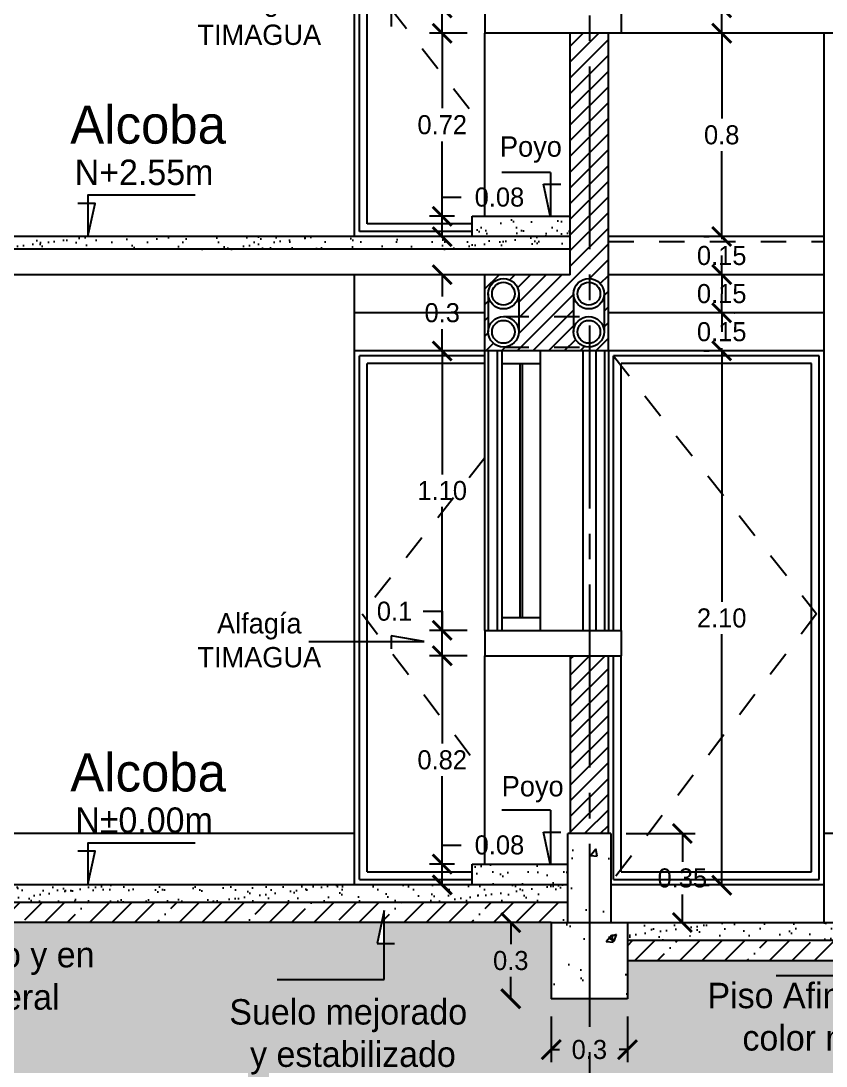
# Model space of a CAD drawing. Extents: x 132.5 to 215, y 54.5 to 129.7.
# Drawn here: x 203.877 to 207.049, y 109.598 to 113.712 of the extents above; entities that cross this region are included whole.
import ezdxf

# ---------------------------------------------------------------- set-up
doc = ezdxf.new("R2010")
doc.units = 0
doc.header["$LTSCALE"] = 0.06
doc.header["$MEASUREMENT"] = 0
doc.header["$PDMODE"] = 34
doc.header["$PDSIZE"] = -5
doc.linetypes.add('ACAD_ISO02W100', pattern=[15, 12, -3])
doc.linetypes.add('ACAD_ISO04W100', pattern=[30.5, 24, -3, 0.5, -3])
doc.layers.get('0').update_dxf_attribs({"linetype": 'CONTINUOUS'})
doc.layers.get('DEFPOINTS').update_dxf_attribs({"linetype": 'CONTINUOUS'})
for name, color, linetype in [('COTAS', 7, 'CONTINUOUS'), ('EJES', 1, 'ACAD_ISO04W100'), ('L005', 46, 'CONTINUOUS'), ('L01', 21, 'CONTINUOUS'), ('L02', 2, 'CONTINUOUS'), ('L025', 4, 'CONTINUOUS'), ('L03', 6, 'CONTINUOUS'), ('L05', 3, 'CONTINUOUS'), ('L07', 20, 'CONTINUOUS'), ('PROY', 9, 'ACAD_ISO02W100')]:
    doc.layers.add(name, color=color, linetype=linetype)
doc.styles.add('STYLE3', font='stylu.ttf')
doc.styles.add('STYLE4', font='stylu.ttf')
doc.dimstyles.new('ISO-25', dxfattribs={"dimtxt": 0.075, "dimasz": 0.075, "dimexe": 0.05, "dimexo": 0.07, "dimgap": 0.025, "dimtad": 0, "dimtih": 1, "dimtoh": 1, "dimdsep": 46, "dimtxsty": 'STYLE3', "dimblk1": 'ARCHTICK', "dimblk2": 'ARCHTICK', "dimsah": 1, "dimcen": 1, "dimadec": 0, "dimazin": 0, "dimtfac": 1, "dimtmove": 1, "dimatfit": 3, "dimldrblk": 'ARCHTICK', "dimfxl": 1, "dimtolj": 1, "dimtzin": 0, "dimarcsym": 0})
pattern_1 = [(45, (-69.09401, 49.58394), (-0.08838835, 0.08838835), []), (45, (-69.00562, 49.58394), (-0.08838835, 0.08838835), [0.15625, -0.03125, 0, -0.03125])]
pattern_2 = [(37.5, (0, 0), (-0.002834701, 0.08670707), [0, -0.0684, 0, -0.0765, 0, -0.073125]), (7.5, (0, 0), (0.07963995, 0.126996573), [0, -0.0369, 0, -0.06165, 0, -0.023625]), (327.5, (-0.05535, 0), (0.140136384, 0.000254657), [0, -0.0225, 0, -0.081, 0, -0.10575]), (317.5, (-0.05535, 0), (0.1352757, 0.0394954), [0, -0.01125, 0, -0.0531, 0, -0.06075])]
pattern_3 = [(45, (-69.09401, 49.58394), (-0.030935922, 0.030935922), [])]

# ---------------------------------------------------------------- blocks, each defined once
blk = doc.blocks.new('_ARCHTICK')
at = {"color": 0, "linetype": 'ByBlock', "const_width": 0.15}
blk.add_lwpolyline([(-0.5, -0.5), (0.5, 0.5)], dxfattribs=at)
blk = doc.blocks.new('*D112')
at = {"color": 0, "linetype": 'ByBlock'}
for p, q in [((158.3871, 117.2796), (158.4071, 117.2796)), ((158.4571, 117.2796), (158.4571, 116.2917)), ((158.4571, 115.1761), (158.4571, 116.164)), ((158.3871, 115.1761), (158.4071, 115.1761))]:
    blk.add_line(p, q, dxfattribs=at)
at = {"layer": 'DEFPOINTS', "color": 0, "linetype": 'ByBlock'}
for p in [(158.4571, 117.2796), (158.4571, 117.2796), (158.4571, 115.1761)]:
    blk.add_point(p, dxfattribs=at)
at = {"color": 0, "linetype": 'ByBlock', "xscale": 0.075, "yscale": 0.075, "zscale": 0.075}
for p, rotation in [((158.4571, 117.2796), 90), ((158.4571, 115.1761), 270)]:
    blk.add_blockref('_ARCHTICK', p, dxfattribs=dict(at, rotation=rotation))
at = {"color": 0, "linetype": 'ByBlock', "insert": (158.4571, 116.2279), "char_height": 0.075, "attachment_point": 5, "style": 'STYLE3'}
blk.add_mtext('\\A1;2.10', dxfattribs=at)
blk = doc.blocks.new('*D125')
at = {"color": 0, "linetype": 'ByBlock'}
for p, q in [((158.0808, 115.3796), (158.3521, 115.3796)), ((158.3021, 115.3796), (158.3021, 115.269)), ((158.3021, 115.0296), (158.3021, 115.1402))]:
    blk.add_line(p, q, dxfattribs=at)
at = {"layer": 'DEFPOINTS', "color": 0, "linetype": 'ByBlock'}
for p in [(158.0108, 115.3796), (158.3021, 115.3796), (158.0858, 115.0296)]:
    blk.add_point(p, dxfattribs=at)
at = {"color": 0, "linetype": 'ByBlock', "xscale": 0.075, "yscale": 0.075, "zscale": 0.075}
for p, rotation in [((158.3021, 115.3796), 90), ((158.3021, 115.0296), 270)]:
    blk.add_blockref('_ARCHTICK', p, dxfattribs=dict(at, rotation=rotation))
at = {"color": 0, "linetype": 'ByBlock', "insert": (158.3021, 115.2046), "char_height": 0.075, "attachment_point": 5, "style": 'STYLE3'}
blk.add_mtext('\\A1;0.35', dxfattribs=at)
blk = doc.blocks.new('*D120')
at = {"color": 0, "linetype": 'ByBlock'}
for p, q in [((158.4571, 117.7297), (158.4571, 117.8047)), ((158.3871, 117.7297), (158.4071, 117.7297)), ((158.4571, 117.7297), (158.4571, 117.719)), ((158.3871, 117.5796), (158.4071, 117.5796)), ((158.4571, 117.5796), (158.4571, 117.5902)), ((158.4571, 117.5796), (158.4571, 117.5046))]:
    blk.add_line(p, q, dxfattribs=at)
at = {"layer": 'DEFPOINTS', "color": 0, "linetype": 'ByBlock'}
for p in [(158.4571, 117.7297), (158.4571, 117.7297), (158.4571, 117.5796)]:
    blk.add_point(p, dxfattribs=at)
at = {"color": 0, "linetype": 'ByBlock', "xscale": 0.075, "yscale": 0.075, "zscale": 0.075}
for p, rotation in [((158.4571, 117.7297), 270), ((158.4571, 117.5796), 90)]:
    blk.add_blockref('_ARCHTICK', p, dxfattribs=dict(at, rotation=rotation))
at = {"color": 0, "linetype": 'ByBlock', "insert": (158.4571, 117.6546), "char_height": 0.075, "attachment_point": 5, "style": 'STYLE3'}
blk.add_mtext('\\A1;0.15', dxfattribs=at)
blk = doc.blocks.new('*D115')
at = {"color": 0, "linetype": 'ByBlock'}
for p, q in [((158.4571, 117.4296), (158.4571, 117.5046)), ((158.4571, 117.4296), (158.4571, 117.419)), ((158.5058, 117.4296), (158.5071, 117.4296)), ((158.4571, 117.2796), (158.4571, 117.2902)), ((158.4571, 117.2796), (158.4571, 117.2046))]:
    blk.add_line(p, q, dxfattribs=at)
at = {"layer": 'DEFPOINTS', "color": 0, "linetype": 'ByBlock'}
for p in [(158.4358, 117.4296), (158.4571, 117.4296), (158.4571, 117.2796)]:
    blk.add_point(p, dxfattribs=at)
at = {"color": 0, "linetype": 'ByBlock', "xscale": 0.075, "yscale": 0.075, "zscale": 0.075}
for p, rotation in [((158.4571, 117.4296), 270), ((158.4571, 117.2796), 90)]:
    blk.add_blockref('_ARCHTICK', p, dxfattribs=dict(at, rotation=rotation))
at = {"color": 0, "linetype": 'ByBlock', "insert": (158.4571, 117.3546), "char_height": 0.075, "attachment_point": 5, "style": 'STYLE3'}
blk.add_mtext('\\A1;0.15', dxfattribs=at)
blk = doc.blocks.new('*D114')
at = {"color": 0, "linetype": 'ByBlock'}
for p, q in [((158.4571, 117.5796), (158.4571, 117.6546)), ((158.4571, 117.5796), (158.4571, 117.569)), ((158.5058, 117.5796), (158.5071, 117.5796)), ((158.4571, 117.4296), (158.4571, 117.4402)), ((158.4571, 117.4296), (158.4571, 117.3546))]:
    blk.add_line(p, q, dxfattribs=at)
at = {"layer": 'DEFPOINTS', "color": 0, "linetype": 'ByBlock'}
for p in [(158.4358, 117.5796), (158.4571, 117.5796), (158.4358, 117.4296)]:
    blk.add_point(p, dxfattribs=at)
at = {"color": 0, "linetype": 'ByBlock', "xscale": 0.075, "yscale": 0.075, "zscale": 0.075}
for p, rotation in [((158.4571, 117.5796), 270), ((158.4571, 117.4296), 90)]:
    blk.add_blockref('_ARCHTICK', p, dxfattribs=dict(at, rotation=rotation))
at = {"color": 0, "linetype": 'ByBlock', "insert": (158.4571, 117.5046), "char_height": 0.075, "attachment_point": 5, "style": 'STYLE3'}
blk.add_mtext('\\A1;0.15', dxfattribs=at)
blk = doc.blocks.new('*D132')
at = {"color": 0, "linetype": 'ByBlock'}
for p, q in [((205.9662, 109.6433), (205.9662, 109.4631)), ((206.2662, 109.6433), (206.2662, 109.4631)), ((205.9662, 109.5131), (205.9983, 109.5131)), ((206.2662, 109.5131), (206.2341, 109.5131))]:
    blk.add_line(p, q, dxfattribs=at)
at = {"layer": 'DEFPOINTS', "color": 0, "linetype": 'ByBlock'}
for p in [(205.9662, 109.7133), (206.2662, 109.7133), (205.9662, 109.5131)]:
    blk.add_point(p, dxfattribs=at)
at = {"color": 0, "linetype": 'ByBlock', "xscale": 0.075, "yscale": 0.075, "zscale": 0.075, "rotation": 180}
blk.add_blockref('_ARCHTICK', (205.9662, 109.5131), dxfattribs=at)
at = {"color": 0, "linetype": 'ByBlock', "xscale": 0.075, "yscale": 0.075, "zscale": 0.075}
blk.add_blockref('_ARCHTICK', (206.2662, 109.5131), dxfattribs=at)
at = {"color": 0, "linetype": 'ByBlock', "insert": (206.1162, 109.5131), "char_height": 0.075, "attachment_point": 5, "style": 'STYLE3'}
blk.add_mtext('\\A1;0.3', dxfattribs=at)
blk = doc.blocks.new('*D122')
at = {"color": 0, "linetype": 'ByBlock'}
for p, q in [((158.5321, 118.7046), (158.4571, 118.7046)), ((158.4571, 118.7046), (158.4571, 118.6296)), ((158.4571, 118.5296), (158.4571, 118.6296)), ((158.5271, 118.6296), (158.5071, 118.6296))]:
    blk.add_line(p, q, dxfattribs=at)
at = {"layer": 'DEFPOINTS', "color": 0, "linetype": 'ByBlock'}
for p in [(158.4571, 118.6296), (158.4571, 118.6296), (158.4571, 118.5296)]:
    blk.add_point(p, dxfattribs=at)
at = {"color": 0, "linetype": 'ByBlock', "xscale": 0.075, "yscale": 0.075, "zscale": 0.075}
for p, rotation in [((158.4571, 118.6296), 90), ((158.4571, 118.5296), 270)]:
    blk.add_blockref('_ARCHTICK', p, dxfattribs=dict(at, rotation=rotation))
at = {"color": 0, "linetype": 'ByBlock', "insert": (158.6447, 118.7046), "char_height": 0.075, "attachment_point": 5, "style": 'STYLE3'}
blk.add_mtext('\\A1;0.1', dxfattribs=at)
blk = doc.blocks.new('*D121')
at = {"color": 0, "linetype": 'ByBlock'}
for p, q in [((158.4571, 118.5296), (158.4571, 118.1937)), ((158.5271, 118.5296), (158.5071, 118.5296)), ((158.4571, 117.7297), (158.4571, 118.0656))]:
    blk.add_line(p, q, dxfattribs=at)
at = {"layer": 'DEFPOINTS', "color": 0, "linetype": 'ByBlock'}
for p in [(158.4571, 118.5296), (158.4571, 118.5296), (158.4571, 117.7297)]:
    blk.add_point(p, dxfattribs=at)
at = {"color": 0, "linetype": 'ByBlock', "xscale": 0.075, "yscale": 0.075, "zscale": 0.075}
for p, rotation in [((158.4571, 118.5296), 90), ((158.4571, 117.7297), 270)]:
    blk.add_blockref('_ARCHTICK', p, dxfattribs=dict(at, rotation=rotation))
at = {"color": 0, "linetype": 'ByBlock', "insert": (158.4571, 118.1296), "char_height": 0.075, "attachment_point": 5, "style": 'STYLE3'}
blk.add_mtext('\\A1;0.8', dxfattribs=at)
blk = doc.blocks.new('*D273')
at = {"color": 0, "linetype": 'ByBlock'}
for p, q in [((205.8067, 110.0133), (205.8067, 109.9275)), ((205.8067, 109.7133), (205.8067, 109.7992))]:
    blk.add_line(p, q, dxfattribs=at)
at = {"layer": 'DEFPOINTS', "color": 0, "linetype": 'ByBlock'}
for p in [(205.9662, 110.0133), (205.8067, 109.7133), (205.9662, 109.7133)]:
    blk.add_point(p, dxfattribs=at)
at = {"color": 0, "linetype": 'ByBlock', "xscale": 0.075, "yscale": 0.075, "zscale": 0.075}
for p, rotation in [((205.8067, 110.0133), 90), ((205.8067, 109.7133), 270)]:
    blk.add_blockref('_ARCHTICK', p, dxfattribs=dict(at, rotation=rotation))
at = {"color": 0, "linetype": 'ByBlock', "insert": (205.8067, 109.8633), "char_height": 0.075, "attachment_point": 5, "style": 'STYLE3'}
blk.add_mtext('\\A1;0.3', dxfattribs=at)
blk = doc.blocks.new('A$C4DF528E3')
at = {"layer": 'L005'}
for p, q in [((0.07, 3.5), (0.07, 2.5)), ((0.08, 3.5), (0.08, 2.5)), ((0.07, 1.05), (0.07, 0.05)), ((0.08, 1.05), (0.08, 0.05))]:
    blk.add_line(p, q, dxfattribs=at)
at = {"layer": 'L02'}
for p, q in [((0, 3.55), (0, 2.45)), ((0.15, 3.55), (0, 3.55)), ((0.15, 3.55), (0.15, 2.45)), ((0, 3.5), (0.15, 3.5)), ((0, 2.5), (0.15, 2.5)), ((0, 2.45), (0.15, 2.45)), ((0, 1.1), (0, 0)), ((0.15, 1.1), (0, 1.1)), ((0.15, 1.1), (0.15, 0)), ((0, 1.05), (0.15, 1.05)), ((0, 0.05), (0.15, 0.05)), ((0, 0), (0.15, 0))]:
    blk.add_line(p, q, dxfattribs=at)
blk = doc.blocks.new('*D281')
at = {"color": 0, "linetype": 'ByBlock'}
for p, q in [((205.5367, 110.3933), (205.5367, 110.4683)), ((205.5367, 110.4683), (205.6117, 110.4683)), ((205.5847, 110.3933), (205.4867, 110.3933)), ((205.5367, 110.3115), (205.5367, 110.3933))]:
    blk.add_line(p, q, dxfattribs=at)
at = {"layer": 'DEFPOINTS', "color": 0, "linetype": 'ByBlock'}
for p in [(205.5367, 110.3933), (205.6547, 110.3933), (205.5618, 110.3115)]:
    blk.add_point(p, dxfattribs=at)
at = {"color": 0, "linetype": 'ByBlock', "xscale": 0.075, "yscale": 0.075, "zscale": 0.075}
for p, rotation in [((205.5367, 110.3933), 90), ((205.5367, 110.3115), 270)]:
    blk.add_blockref('_ARCHTICK', p, dxfattribs=dict(at, rotation=rotation))
at = {"color": 0, "linetype": 'ByBlock', "insert": (205.7622, 110.4683), "char_height": 0.075, "attachment_point": 5, "style": 'STYLE3'}
blk.add_mtext('\\A1;0.08', dxfattribs=at)
blk = doc.blocks.new('*D282')
at = {"color": 0, "linetype": 'ByBlock'}
for p, q in [((205.6347, 111.2133), (205.4867, 111.2133)), ((205.5367, 111.2133), (205.5367, 110.8674)), ((205.5367, 110.3933), (205.5367, 110.7393))]:
    blk.add_line(p, q, dxfattribs=at)
at = {"layer": 'DEFPOINTS', "color": 0, "linetype": 'ByBlock'}
for p in [(205.5367, 111.2133), (205.7047, 111.2133), (205.6547, 110.3933)]:
    blk.add_point(p, dxfattribs=at)
at = {"color": 0, "linetype": 'ByBlock', "xscale": 0.075, "yscale": 0.075, "zscale": 0.075}
for p, rotation in [((205.5367, 111.2133), 90), ((205.5367, 110.3933), 270)]:
    blk.add_blockref('_ARCHTICK', p, dxfattribs=dict(at, rotation=rotation))
at = {"color": 0, "linetype": 'ByBlock', "insert": (205.5367, 110.8033), "char_height": 0.075, "attachment_point": 5, "style": 'STYLE3'}
blk.add_mtext('\\A1;0.82', dxfattribs=at)
blk = doc.blocks.new('*D283')
at = {"color": 0, "linetype": 'ByBlock'}
for p, q in [((205.4617, 111.3883), (205.5367, 111.3883)), ((205.5367, 111.3883), (205.5367, 111.3133)), ((205.6347, 111.3133), (205.4867, 111.3133)), ((205.5367, 111.2133), (205.5367, 111.3133))]:
    blk.add_line(p, q, dxfattribs=at)
at = {"layer": 'DEFPOINTS', "color": 0, "linetype": 'ByBlock'}
for p in [(205.5367, 111.3133), (205.7047, 111.3133), (205.7047, 111.2133)]:
    blk.add_point(p, dxfattribs=at)
at = {"color": 0, "linetype": 'ByBlock', "xscale": 0.075, "yscale": 0.075, "zscale": 0.075}
for p, rotation in [((205.5367, 111.3133), 90), ((205.5367, 111.2133), 270)]:
    blk.add_blockref('_ARCHTICK', p, dxfattribs=dict(at, rotation=rotation))
at = {"color": 0, "linetype": 'ByBlock', "insert": (205.349, 111.3883), "char_height": 0.075, "attachment_point": 5, "style": 'STYLE3'}
blk.add_mtext('\\A1;0.1', dxfattribs=at)
blk = doc.blocks.new('*D284')
at = {"color": 0, "linetype": 'ByBlock'}
for p, q in [((205.6068, 112.4133), (205.4867, 112.4133)), ((205.5367, 112.4133), (205.5367, 111.9272)), ((205.5367, 111.3133), (205.5367, 111.7995))]:
    blk.add_line(p, q, dxfattribs=at)
at = {"layer": 'DEFPOINTS', "color": 0, "linetype": 'ByBlock'}
for p in [(205.5367, 112.4133), (205.6768, 112.4133), (205.7047, 111.3133)]:
    blk.add_point(p, dxfattribs=at)
at = {"color": 0, "linetype": 'ByBlock', "xscale": 0.075, "yscale": 0.075, "zscale": 0.075}
for p, rotation in [((205.5367, 112.4133), 90), ((205.5367, 111.3133), 270)]:
    blk.add_blockref('_ARCHTICK', p, dxfattribs=dict(at, rotation=rotation))
at = {"color": 0, "linetype": 'ByBlock', "insert": (205.5367, 111.8633), "char_height": 0.075, "attachment_point": 5, "style": 'STYLE3'}
blk.add_mtext('\\A1;1.10', dxfattribs=at)
blk = doc.blocks.new('*D285')
at = {"color": 0, "linetype": 'ByBlock'}
for p, q in [((205.6347, 112.7133), (205.4867, 112.7133)), ((205.5367, 112.7133), (205.5367, 112.6275)), ((205.5367, 112.4133), (205.5367, 112.4992))]:
    blk.add_line(p, q, dxfattribs=at)
at = {"layer": 'DEFPOINTS', "color": 0, "linetype": 'ByBlock'}
for p in [(205.5367, 112.7133), (205.7047, 112.7133), (205.6768, 112.4133)]:
    blk.add_point(p, dxfattribs=at)
at = {"color": 0, "linetype": 'ByBlock', "xscale": 0.075, "yscale": 0.075, "zscale": 0.075}
for p, rotation in [((205.5367, 112.7133), 90), ((205.5367, 112.4133), 270)]:
    blk.add_blockref('_ARCHTICK', p, dxfattribs=dict(at, rotation=rotation))
at = {"color": 0, "linetype": 'ByBlock', "insert": (205.5367, 112.5633), "char_height": 0.075, "attachment_point": 5, "style": 'STYLE3'}
blk.add_mtext('\\A1;0.3', dxfattribs=at)
blk = doc.blocks.new('*D286')
at = {"color": 0, "linetype": 'ByBlock'}
for p, q in [((205.5367, 112.9433), (205.5367, 113.0183)), ((205.5367, 113.0183), (205.6117, 113.0183)), ((205.5847, 112.9433), (205.4867, 112.9433)), ((205.5367, 112.8633), (205.5367, 112.9433))]:
    blk.add_line(p, q, dxfattribs=at)
at = {"layer": 'DEFPOINTS', "color": 0, "linetype": 'ByBlock'}
for p in [(205.5367, 112.9433), (205.6547, 112.9433), (205.5367, 112.8633)]:
    blk.add_point(p, dxfattribs=at)
at = {"color": 0, "linetype": 'ByBlock', "xscale": 0.075, "yscale": 0.075, "zscale": 0.075}
for p, rotation in [((205.5367, 112.9433), 90), ((205.5367, 112.8633), 270)]:
    blk.add_blockref('_ARCHTICK', p, dxfattribs=dict(at, rotation=rotation))
at = {"color": 0, "linetype": 'ByBlock', "insert": (205.7622, 113.0183), "char_height": 0.075, "attachment_point": 5, "style": 'STYLE3'}
blk.add_mtext('\\A1;0.08', dxfattribs=at)
blk = doc.blocks.new('*D287')
at = {"color": 0, "linetype": 'ByBlock'}
for p, q in [((205.6347, 113.6633), (205.4867, 113.6633)), ((205.5367, 113.6633), (205.5367, 113.3688)), ((205.5367, 112.9433), (205.5367, 113.2379))]:
    blk.add_line(p, q, dxfattribs=at)
at = {"layer": 'DEFPOINTS', "color": 0, "linetype": 'ByBlock'}
for p in [(205.5367, 113.6633), (205.7047, 113.6633), (205.6547, 112.9433)]:
    blk.add_point(p, dxfattribs=at)
at = {"color": 0, "linetype": 'ByBlock', "xscale": 0.075, "yscale": 0.075, "zscale": 0.075}
for p, rotation in [((205.5367, 113.6633), 90), ((205.5367, 112.9433), 270)]:
    blk.add_blockref('_ARCHTICK', p, dxfattribs=dict(at, rotation=rotation))
at = {"color": 0, "linetype": 'ByBlock', "insert": (205.5367, 113.3033), "char_height": 0.075, "attachment_point": 5, "style": 'STYLE3'}
blk.add_mtext('\\A1;0.72', dxfattribs=at)
blk = doc.blocks.new('*D288')
at = {"color": 0, "linetype": 'ByBlock'}
for p, q in [((205.4617, 113.8383), (205.5367, 113.8383)), ((205.5367, 113.8383), (205.5367, 113.7633)), ((205.6347, 113.7633), (205.4867, 113.7633)), ((205.5367, 113.6633), (205.5367, 113.7633))]:
    blk.add_line(p, q, dxfattribs=at)
at = {"layer": 'DEFPOINTS', "color": 0, "linetype": 'ByBlock'}
for p in [(205.5367, 113.7633), (205.7047, 113.7633), (205.7047, 113.6633)]:
    blk.add_point(p, dxfattribs=at)
at = {"color": 0, "linetype": 'ByBlock', "xscale": 0.075, "yscale": 0.075, "zscale": 0.075}
for p, rotation in [((205.5367, 113.7633), 90), ((205.5367, 113.6633), 270)]:
    blk.add_blockref('_ARCHTICK', p, dxfattribs=dict(at, rotation=rotation))
at = {"color": 0, "linetype": 'ByBlock', "insert": (205.349, 113.8383), "char_height": 0.075, "attachment_point": 5, "style": 'STYLE3'}
blk.add_mtext('\\A1;0.1', dxfattribs=at)

msp = doc.modelspace()

# ---------------------------------------------------------------- hatches: boundary and pattern name
at = {"layer": 'L005'}
h = msp.add_hatch(dxfattribs=at)
h.set_pattern_fill('ANSI31,_O', color=256, scale=0.35)
h.set_pattern_definition(pattern_3)
h.paths.add_polyline_path([(206.0412, 112.7133), (205.7047, 112.7133), (205.7047, 112.4133), (206.1912, 112.4133), (206.1912, 113.6633), (206.0412, 113.6633)])
h.paths.add_polyline_path([(206.1744, 112.6383), (206.1744, 112.4883, -1), (206.0544, 112.4883), (206.0544, 112.6383, -1)], flags=16)
h.paths.add_polyline_path([(206.1594, 112.6383, -1.000001), (206.0694, 112.6383, -1.000001)], flags=0)
h.paths.add_polyline_path([(205.8379, 112.6383), (205.8379, 112.4883, -1), (205.7179, 112.4883), (205.7179, 112.6383, -1)], flags=16)
h.paths.add_polyline_path([(205.8229, 112.6383, -1.000001), (205.7329, 112.6383, -1.000001)], flags=0)
h.paths.add_polyline_path([(206.1594, 112.4883, -1.000001), (206.0694, 112.4883, -1.000001)], flags=0)
h.paths.add_polyline_path([(205.8229, 112.4883, -1.000001), (205.7329, 112.4883, -1.000001)], flags=0)
h = msp.add_hatch(dxfattribs=at)
h.set_pattern_fill('ANSI31,_O', color=256, scale=0.35)
h.set_pattern_definition(pattern_3)
h.paths.add_polyline_path([(206.1912, 111.2133), (206.0412, 111.2133), (206.0412, 110.5133), (206.1912, 110.5133)])
at = {"layer": 'L01'}
h = msp.add_hatch(dxfattribs=at)
h.set_pattern_fill('EARTH,_O', color=256, scale=0.78, angle=45)
h.set_pattern_definition([(45, (0, 0.15), (3e-17, 0.27577164), [0.195, -0.195]), (45, (-0.0517, 0.2017), (3e-17, 0.27577164), [0.195, -0.195]), (45, (-0.10341, 0.25341), (3e-17, 0.27577164), [0.195, -0.195]), (135, (-0.10341, 0.28789), (-0.27577164, 3e-17), [0.195, -0.195]), (135, (-0.0517, 0.3396), (-0.27577164, 3e-17), [0.195, -0.195]), (135, (1e-17, 0.3913), (-0.27577164, 3e-17), [0.195, -0.195])])
edge = h.paths.add_edge_path()
edge.add_line((205.9662, 109.8633), (205.9662, 110.1633))
edge.add_line((205.9662, 110.1633), (205.3081, 110.1633))
edge.add_line((205.3081, 110.1633), (205.3081, 110.0808))
edge.add_line((205.3081, 110.0808), (205.28, 110.0808))
edge.add_line((205.28, 110.0808), (205.2978, 110.1633))
edge.add_line((205.2978, 110.1633), (203.8193, 110.1633))
edge.add_line((203.8193, 110.1633), (203.8193, 110.1481))
edge.add_line((203.8193, 110.1481), (203.7911, 110.1481))
edge.add_line((203.7911, 110.1481), (203.7944, 110.1633))
edge.add_line((203.7944, 110.1633), (202.8905, 110.1633))
edge.add_line((202.8905, 110.1633), (202.8905, 110.0133))
edge.add_line((202.8905, 110.0133), (202.5905, 110.0133))
edge.add_line((202.5905, 110.0133), (202.5905, 110.3133))
edge.add_line((202.5905, 110.3133), (199.9596, 110.3133))
edge.add_spline(control_points=[(199.9596, 110.3133), (200.0499, 110.2287), (200.1687, 110.1172), (200.3525, 110.0327), (200.4455, 109.9698), (200.5334, 109.9178), (200.6102, 109.9605), (200.646, 109.8806), (200.719, 109.8773), (200.7847, 109.8492), (200.8482, 109.8524), (200.9132, 109.8439), (200.9721, 109.8482), (201.0985, 109.8409), (201.2522, 109.8338), (201.4894, 109.8415), (201.6968, 109.7419), (201.8822, 109.5944), (202.0974, 109.5799), (202.3348, 109.588), (202.5675, 109.5735), (202.8378, 109.5885), (202.988, 109.4276), (203.2125, 109.4042), (203.4172, 109.3804), (203.6255, 109.3646), (203.8463, 109.3456), (204.0738, 109.372), (204.3844, 109.3682), (204.653, 109.4536), (204.8524, 109.3958), (205.2107, 109.3016), (205.7425, 109.4134), (206.3183, 109.3365), (206.7139, 109.4215), (206.9821, 109.4208), (207.446, 109.3274), (208.0576, 109.3299), (208.7343, 109.3058), (209.1404, 109.5134), (209.4387, 109.6657), (209.7482, 109.7978), (210.0648, 109.8392), (210.3055, 109.9093), (210.4853, 109.9345), (210.6574, 109.9394), (210.8242, 110.0474), (211.052, 110.0616), (211.1508, 110.2273), (211.2081, 110.2924), (211.2266, 110.3133)], knot_values=[0, 0, 0, 0, 0.368215, 0.484904, 0.597427, 0.720905, 0.742975, 0.839057, 0.889808, 0.95687, 1.05019, 1.076151, 1.153649, 1.226027, 1.456067, 1.616313, 1.931084, 2.12008, 2.312683, 2.555052, 2.837874, 3.017136, 3.339686, 3.415587, 3.688337, 3.960538, 4.041534, 4.352738, 4.642867, 4.974212, 5.164107, 5.253216, 6.08571, 6.730526, 6.976572, 7.292897, 7.526917, 8.392096, 9.136729, 9.496165, 9.740977, 10.145372, 10.495243, 10.693946, 10.895255, 11.041998, 11.197756, 11.48097, 11.658303, 11.742566, 11.742566, 11.742566, 11.742566], degree=3, periodic=0)
edge.add_line((211.2266, 110.3133), (208.7142, 110.3133))
edge.add_line((208.7142, 110.3133), (208.7142, 110.1633))
edge.add_line((208.7142, 110.1633), (208.7142, 109.8633))
edge.add_line((208.7142, 109.8633), (208.4142, 109.8633))
edge.add_line((208.4142, 109.8633), (208.4142, 110.0133))
edge.add_line((208.4142, 110.0133), (207.2742, 110.0133))
edge.add_line((207.2742, 110.0133), (207.2742, 109.9873))
edge.add_line((207.2742, 109.9873), (207.2461, 109.9873))
edge.add_line((207.2461, 109.9873), (207.2517, 110.0133))
edge.add_line((207.2517, 110.0133), (206.2662, 110.0133))
edge.add_line((206.2662, 110.0133), (206.2662, 109.8633))
edge.add_line((206.2662, 109.8633), (205.9662, 109.8633))
h.paths.add_polyline_path([(209.1011, 110.0205), (209.2315, 110.0486), (209.2315, 110.0205)], flags=16)
h.paths.add_polyline_path([(202.2655, 110.2212), (202.4888, 110.2212), (202.4888, 110.1055), (202.2655, 110.1055)], flags=24)
h.paths.add_polyline_path([(202.6288, 109.909), (202.8521, 109.909), (202.8521, 109.7932), (202.6288, 109.7932)], flags=24)
h.paths.add_polyline_path([(206.0045, 109.721), (206.2278, 109.721), (206.2278, 109.6052), (206.0045, 109.6052)], flags=24)
h.paths.add_polyline_path([(208.4525, 109.721), (208.6758, 109.721), (208.6758, 109.6052), (208.4525, 109.6052)], flags=24)
h.paths.add_polyline_path([(208.7817, 110.3965), (209.0731, 110.3965), (209.0731, 110.2802), (208.7817, 110.2802)], flags=9)
h.paths.add_polyline_path([(208.8158, 110.0712), (209.0391, 110.0712), (209.0391, 109.9555), (208.8158, 109.9555)], flags=24)
h.paths.add_polyline_path([(205.695, 110.0712), (205.9183, 110.0712), (205.9183, 109.9555), (205.695, 109.9555)], flags=24)
h.paths.add_polyline_path([(209.1414, 110.089), (210.8337, 110.089), (210.8337, 109.7382), (209.1414, 109.7382)], flags=24)
h.paths.add_polyline_path([(206.502, 109.9511), (207.7017, 109.9511), (207.7017, 109.6331), (206.502, 109.6331)], flags=24)
h.paths.add_polyline_path([(204.6336, 109.8867), (205.6995, 109.8867), (205.6995, 109.5355), (204.6336, 109.5355)], flags=24)
h.paths.add_polyline_path([(203.0471, 110.1119), (204.2467, 110.1119), (204.2467, 109.7939), (203.0471, 109.7939)], flags=24)
h.paths.add_polyline_path([(204.2843, 109.6324), (208.076, 109.6324), (208.076, 108.8373), (204.2843, 108.8373)], flags=9)
at = {"layer": 'L02'}
h = msp.add_hatch(dxfattribs=at)
h.set_pattern_fill('AR-SAND', color=256, scale=0.045, style=0)
h.set_pattern_definition(pattern_2)
h.paths.add_polyline_path([(202.7409, 112.8633), (202.7409, 112.8133), (206.0412, 112.8133), (206.0412, 112.8633)])
h.paths.add_polyline_path([(205.6547, 112.9433), (205.6547, 112.8633), (206.0412, 112.8633), (206.0412, 112.9433)])
h = msp.add_hatch(dxfattribs=at)
h.set_pattern_fill('AR-CONC', color=256, scale=0.045, style=0)
h.set_pattern_definition([(50, (-69.094, 49.58394), (0.32276708, -0.02823846), [0.03375, -0.37125]), (355, (-69.094, 49.58394), (-0.0624381, 0.33848646), [0.027, -0.297]), (100.4514, (-69.0671, 49.5816), (0.26032922, 0.3102478), [0.0286831, -0.31551395]), (46.1842, (-69.094, 49.67394), (0.48025847, -0.07448356), [0.050625, -0.556875]), (96.6356, (-69.054, 49.66774), (0.4205982, 0.43835304), [0.0430246, -0.47327085]), (351.1842, (-69.094, 49.67394), (0.4205979, 0.4383534), [0.0405, -0.4455]), (21, (-69.049, 49.65144), (0.26860817, -0.1811785), [0.03375, -0.37125]), (326, (-69.049, 49.65144), (0.1094919, 0.32631752), [0.027, -0.297]), (71.4514, (-69.02663, 49.63634), (0.3781002, 0.14513872), [0.0286831, -0.31551395]), (37.5, (-69.09401, 49.58394), (0.005471935, 0.149802234), [0, -0.2934, 0, -0.3015, 0, -0.298125]), (7.5, (-69.09401, 49.58394), (0.11838129, 0.17748527), [0, -0.1719, 0, -0.28665, 0, -0.113625]), (327.5, (-69.19436, 49.58394), (0.240220096, -0.01014969), [0, -0.1125, 0, -0.351, 0, -0.46575]), (317.5, (-69.23936, 49.58394), (0.26243378, 0.04504724), [0, -0.14625, 0, -0.2331, 0, -0.33075])])
h.paths.add_polyline_path([(206.2012, 110.5133), (206.0312, 110.5133), (206.0312, 110.1633), (206.2012, 110.1633)])
h.paths.add_polyline_path([(206.2662, 109.8633), (206.2662, 110.1633), (205.9662, 110.1633), (205.9662, 109.8633)])
h = msp.add_hatch(dxfattribs=at)
h.set_pattern_fill('AR-SAND', color=256, scale=0.045, style=0)
h.set_pattern_definition(pattern_2)
h.paths.add_polyline_path([(202.8905, 110.3133), (202.8905, 110.2433), (206.0312, 110.2433), (206.0312, 110.3133)])
h.paths.add_polyline_path([(205.6547, 110.3933), (205.6547, 110.3133), (206.0312, 110.3133), (206.0312, 110.3933)])
h = msp.add_hatch(dxfattribs=at)
h.set_pattern_fill('ANSI35', color=256, scale=0.5, style=0)
h.set_pattern_definition(pattern_1)
h.paths.add_polyline_path([(205.9662, 110.1633), (206.0312, 110.1633), (206.0312, 110.2433), (202.8905, 110.2433), (202.8905, 110.1633)])
h = msp.add_hatch(dxfattribs=at)
h.set_pattern_fill('AR-SAND', color=256, scale=0.045, style=0)
h.set_pattern_definition(pattern_2)
h.paths.add_polyline_path([(206.2662, 110.1633), (206.2662, 110.0933), (208.4142, 110.0933), (208.4142, 110.1633)])
h = msp.add_hatch(dxfattribs=at)
h.set_pattern_fill('ANSI35', color=256, scale=0.5, style=0)
h.set_pattern_definition(pattern_1)
h.paths.add_polyline_path([(206.2662, 110.0933), (206.2662, 110.0133), (208.4142, 110.0133), (208.4142, 110.0933)])

# ---------------------------------------------------------------- linework, layer by layer
at = {"layer": 'COTAS'}
for p, q in [((205.3361, 113.7418), (205.3361, 113.69)), ((205.9637, 113.1155), (205.7717, 113.1155)), ((205.9637, 113.1155), (205.9637, 112.9433)), ((205.9356, 113.0695), (206.0039, 113.0695)), ((205.9637, 112.9391), (205.9356, 113.0695)), ((205.3361, 111.2918), (205.3361, 111.24)), ((205.4662, 111.2696), (205.3361, 111.2918)), ((205.0114, 111.2696), (205.4662, 111.2696)), ((205.9637, 110.6053), (205.7717, 110.6053)), ((205.9637, 110.6053), (205.9637, 110.3933)), ((205.9356, 110.5195), (206.0039, 110.5195)), ((205.9637, 110.3891), (205.9356, 110.5195)), ((205.3081, 110.2111), (205.28, 110.0808)), ((205.3081, 109.9397), (205.3081, 110.2111)), ((205.28, 110.0808), (205.3483, 110.0808)), ((204.8861, 109.9397), (205.3081, 109.9397))]:
    msp.add_line(p, q, dxfattribs=at)
for points in [[(204.5634, 113.0258), (204.1414, 113.0258), (204.1414, 112.8633), (204.1695, 112.9937), (204.1012, 112.9937)], [(204.5634, 110.4758), (204.1414, 110.4758), (204.1414, 110.3133), (204.1695, 110.4437), (204.1012, 110.4437)], [(206.8522, 109.9552), (207.2742, 109.9552), (207.2742, 110.1177), (207.2461, 109.9873), (207.3144, 109.9873)]]:
    msp.add_lwpolyline(points, dxfattribs=at)
at = {"layer": 'EJES', "ltscale": 0.5}
msp.add_line((206.1162, 117.6134), (206.1162, 108.7134), dxfattribs=at)
at = {"layer": 'L005'}
for p, q in [((205.2112, 112.8833), (205.2112, 114.8433)), ((205.2412, 112.9133), (205.2412, 114.8133)), ((207.0412, 110.1633), (207.0412, 113.6633)), ((205.6547, 112.9133), (205.2412, 112.9133)), ((205.6547, 112.8833), (205.2112, 112.8833)), ((207.0412, 112.8634), (206.1912, 112.8634)), ((207.0412, 112.7133), (206.1912, 112.7133)), ((207.0412, 112.5633), (206.1912, 112.5633)), ((205.2112, 110.3333), (205.2112, 112.3933)), ((205.7047, 112.3933), (205.2112, 112.3933)), ((205.2412, 110.3633), (205.2412, 112.3633)), ((205.7047, 112.3633), (205.2412, 112.3633)), ((207.0212, 112.3933), (206.2112, 112.3933)), ((206.2112, 111.3133), (206.2112, 112.3933)), ((206.9912, 112.3633), (206.2412, 112.3633)), ((206.2412, 111.3133), (206.2412, 112.3633)), ((206.9912, 110.3633), (206.9912, 112.3633)), ((207.0212, 110.3333), (207.0212, 112.3933)), ((206.2112, 110.3333), (206.2112, 111.2133)), ((206.2412, 110.3633), (206.2412, 111.2133)), ((205.2412, 110.3633), (205.6547, 110.3633)), ((206.2412, 110.3633), (206.9912, 110.3633)), ((205.2112, 110.3333), (205.6547, 110.3333)), ((206.2112, 110.3333), (207.0212, 110.3333))]:
    msp.add_line(p, q, dxfattribs=at)
at = {"layer": 'L01'}
for p, q in [((205.1912, 112.8633), (205.1912, 114.8633)), ((207.2412, 113.6633), (206.2412, 113.6633)), ((205.1912, 110.3133), (205.1912, 112.7133)), ((205.7047, 112.5633), (205.1912, 112.5633)), ((205.7047, 112.4133), (205.1912, 112.4133)), ((205.7197, 111.3133), (205.7197, 112.4133)), ((205.7547, 111.3133), (205.7547, 112.4133)), ((206.0912, 112.4133), (206.0912, 111.3133)), ((206.1412, 112.4133), (206.1412, 111.3133)), ((206.1762, 112.4133), (206.1762, 111.3133)), ((207.0412, 112.4133), (206.1912, 112.4133)), ((205.1912, 110.5133), (203.7011, 110.5133)), ((208.1255, 110.5133), (207.0412, 110.5133)), ((206.2012, 110.3133), (207.0412, 110.3133))]:
    msp.add_line(p, q, dxfattribs=at)
at = {"layer": 'L02'}
for p, q in [((205.7179, 112.6383), (205.7179, 112.4883)), ((205.8379, 112.6383), (205.8379, 112.4883)), ((206.0544, 112.6383), (206.0544, 112.4883)), ((206.1744, 112.6383), (206.1744, 112.4883))]:
    msp.add_line(p, q, dxfattribs=at)
for centre in [(205.7779, 112.6383), (206.1144, 112.6383), (205.7779, 112.4883), (206.1144, 112.4883)]:
    msp.add_circle(centre, 0.045, dxfattribs=at)
at = {"layer": 'L025'}
for p, q in [((205.7047, 112.9433), (205.7047, 113.6633)), ((206.0412, 112.7133), (202.7409, 112.7133)), ((205.7047, 111.3133), (205.7047, 112.4133)), ((206.1912, 112.4133), (206.1912, 111.3133)), ((205.7047, 110.3933), (205.7047, 111.2133))]:
    msp.add_line(p, q, dxfattribs=at)
for centre in [(205.7779, 112.6383), (206.1144, 112.6383), (205.7779, 112.4883), (206.1144, 112.4883)]:
    msp.add_circle(centre, 0.06, dxfattribs=at)
at = {"layer": 'L03'}
for p, q in [((205.7047, 113.7633), (205.7047, 113.6633)), ((206.2412, 113.7633), (206.2412, 113.6633)), ((206.2412, 113.6633), (205.7047, 113.6633)), ((205.6547, 112.9433), (206.0412, 112.9433)), ((205.6547, 112.8633), (205.6547, 112.9433)), ((206.0412, 112.8633), (202.7409, 112.8633)), ((206.0412, 112.8133), (202.7409, 112.8133)), ((205.7047, 111.3133), (206.2412, 111.3133)), ((205.7047, 111.3133), (205.7047, 111.2133)), ((206.2412, 111.3133), (206.2412, 111.2133)), ((205.7047, 111.2133), (206.2412, 111.2133)), ((205.6547, 110.3933), (206.0312, 110.3933)), ((205.6547, 110.3133), (205.6547, 110.3933))]:
    msp.add_line(p, q, dxfattribs=at)
at = {"layer": 'L05'}
for p, q in [((206.0412, 112.7133), (206.0412, 113.6633)), ((206.1912, 112.4133), (206.1912, 113.6633)), ((205.7047, 112.4133), (205.7047, 112.7133)), ((206.1912, 112.4133), (205.7047, 112.4133)), ((206.0412, 111.2133), (206.0412, 110.5133)), ((206.1912, 110.5133), (206.1912, 111.2133))]:
    msp.add_line(p, q, dxfattribs=at)
at = {"layer": 'L07'}
for p, q in [((206.2012, 110.5133), (206.0312, 110.5133)), ((206.0312, 110.1633), (206.0312, 110.5133)), ((206.2012, 110.5133), (206.2012, 110.1633)), ((202.8905, 110.3133), (206.0312, 110.3133)), ((202.8905, 110.2433), (206.0312, 110.2433)), ((205.9662, 110.1633), (202.8905, 110.1633)), ((205.9662, 110.1633), (205.9662, 109.8633)), ((205.9662, 110.1633), (206.2662, 110.1633)), ((206.0107, 110.1633), (208.6275, 110.1633)), ((206.2662, 110.1633), (206.2662, 109.8633)), ((206.2662, 110.0933), (208.4142, 110.0933)), ((206.2662, 110.0133), (208.4142, 110.0133)), ((206.2662, 109.8633), (205.9662, 109.8633))]:
    msp.add_line(p, q, dxfattribs=at)
at = {"layer": 'PROY', "ltscale": 0.05}
for p, q in [((205.2112, 113.919), (205.7047, 113.2888)), ((206.2112, 112.3933), (207.0112, 111.3783)), ((205.7047, 111.9918), (205.2212, 111.3783)), ((205.2212, 111.3783), (205.7047, 110.7467)), ((207.0112, 111.3783), (206.2112, 110.3333))]:
    msp.add_line(p, q, dxfattribs=at)
at = {"layer": 'PROY', "ltscale": 0.075}
for p, q in [((206.1912, 112.8433), (207.0412, 112.8433)), ((205.7779, 112.5483), (206.1144, 112.5483)), ((205.7779, 112.4283), (206.1144, 112.4283))]:
    msp.add_line(p, q, dxfattribs=at)

# ---------------------------------------------------------------- block references
at = {"layer": 'COTAS'}
msp.add_blockref('A$C4DF528E3', (205.772, 111.3133), dxfattribs=at)

# ---------------------------------------------------------------- texts
at = {"layer": 'COTAS', "char_height": 0.08, "attachment_point": 2, "style": 'STYLE4'}
for s, insert in [('Alfagía\\PTIMAGUA', (204.8163, 113.8311)), ('Poyo', (205.886, 113.2578)), ('Alfagía\\PTIMAGUA', (204.8163, 111.3811)), ('Poyo', (205.8931, 110.7399))]:
    msp.add_mtext(s, dxfattribs=dict(at, insert=insert))
at = {"layer": 'L02', "attachment_point": 2, "style": 'STYLE3'}
for s, insert, char_height in [('Alcoba', (204.3785, 113.3791), 0.15), ('N+2.55m', (204.3624, 113.1663), 0.1), ('Alcoba', (204.3785, 110.8291), 0.15), ('N±0.00m', (204.3624, 110.6163), 0.1), ('Piso Afinado y en\\Pcolor mineral', (203.6469, 110.0869), 0.1), ('Piso Afinado y en\\Pcolor mineral', (207.1019, 109.9261), 0.1), ('Suelo mejorado\\P y estabilizado', (205.1666, 109.8617), 0.1)]:
    msp.add_mtext(s, dxfattribs=dict(at, insert=insert, char_height=char_height))

# ---------------------------------------------------------------- dimensions: what is measured, and where the dimension line sits
at = {"layer": 'COTAS'}
for base, p1, p2, override, picture, middle in [((205.5367, 113.7633), (205.7047, 113.6633), (205.7047, 113.7633), {"dimse1": 1}, '*D288', (205.349, 113.8383)), ((205.5367, 113.6633), (205.6547, 112.9433), (205.7047, 113.6633), {"dimse1": 1}, '*D287', (205.5367, 113.3033)), ((205.5367, 112.9433), (205.5367, 112.8633), (205.6547, 112.9433), {"dimse1": 1, "dimtmove": 0}, '*D286', (205.7622, 113.0183)), ((205.5367, 112.7133), (205.6768, 112.4133), (205.7047, 112.7133), {"dimse1": 1}, '*D285', (205.5367, 112.5633)), ((205.5367, 111.3133), (205.7047, 111.2133), (205.7047, 111.3133), {"dimse1": 1}, '*D283', (205.349, 111.3883)), ((205.5367, 111.2133), (205.6547, 110.3933), (205.7047, 111.2133), {"dimse1": 1}, '*D282', (205.5367, 110.8033)), ((205.5367, 110.3933), (205.5618, 110.3115), (205.6547, 110.3933), {"dimse1": 1, "dimtmove": 0}, '*D281', (205.7622, 110.4683))]:
    dim = msp.add_linear_dim(base=base, p1=p1, p2=p2, angle=90, dimstyle='ISO-25', override=override, dxfattribs=at)
    dim.commit()
    dim.dimension.update_dxf_attribs({"geometry": picture, "text_midpoint": middle})
for base, p1, p2, angle, override, picture, middle, set_off in [((206.6375, 113.7633), (206.6375, 113.6633), (206.6375, 113.7633), 90, {"dimse1": 1}, '*D122', (206.8251, 113.8383), (48.1804, -4.8662)), ((206.6375, 113.6633), (206.6375, 112.8634), (206.6375, 113.6633), 90, {"dimse1": 1}, '*D121', (206.6375, 113.2634), (48.1804, -4.8662)), ((206.6375, 112.7133), (206.6162, 112.5633), (206.6162, 112.7133), 270, {"dimse1": 1}, '*D114', (206.6375, 112.6383), (48.1804, -4.8662)), ((206.6375, 112.5633), (206.6375, 112.4133), (206.6162, 112.5633), 270, {"dimse1": 1}, '*D115', (206.6375, 112.4883), (48.1804, -4.8662)), ((206.4825, 110.5133), (206.2662, 110.1633), (206.1912, 110.5133), 90, {"dimse1": 1}, '*D125', (206.4825, 110.3383), (48.1804, -4.8662)), ((205.8067, 109.8633), (205.9662, 110.1633), (205.9662, 109.8633), 90, {"dimse1": 1, "dimse2": 1}, '*D273', (205.8067, 110.0133), (0, 0.15))]:
    dim = msp.add_linear_dim(base=base, p1=p1, p2=p2, angle=angle, dimstyle='ISO-25', override=override, dxfattribs=at)
    dim.commit()
    dim.dimension.update_dxf_attribs({"geometry": picture, "text_midpoint": middle, "insert": set_off})
dim = msp.add_linear_dim(base=(206.6375, 112.8634), p1=(206.6375, 112.7133), p2=(206.6375, 112.8634), angle=90, dimstyle='ISO-25', dxfattribs=at)
dim.commit()
dim.dimension.update_dxf_attribs({"geometry": '*D120', "text_midpoint": (206.6375, 112.7884), "insert": (48.1804, -4.8662)})
dim = msp.add_linear_dim(base=(205.5367, 112.4133), p1=(205.7047, 111.3133), p2=(205.6768, 112.4133), angle=90, text='1.10', dimstyle='ISO-25', override={"dimse1": 1}, dxfattribs=at)
dim.commit()
dim.dimension.update_dxf_attribs({"geometry": '*D284', "text_midpoint": (205.5367, 111.8633)})
dim = msp.add_linear_dim(base=(206.6375, 112.4133), p1=(206.6375, 110.3099), p2=(206.6375, 112.4133), angle=270, text='2.10', dimstyle='ISO-25', dxfattribs=at)
dim.commit()
dim.dimension.update_dxf_attribs({"geometry": '*D112', "text_midpoint": (206.6375, 111.3616), "insert": (48.1804, -4.8662)})
dim = msp.add_linear_dim(base=(205.9662, 109.6631), p1=(206.2662, 109.8633), p2=(205.9662, 109.8633), dimstyle='ISO-25', dxfattribs=at)
dim.commit()
dim.dimension.update_dxf_attribs({"geometry": '*D132', "text_midpoint": (206.1162, 109.6631), "insert": (0, 0.15)})

doc.saveas('drawing.dxf')
